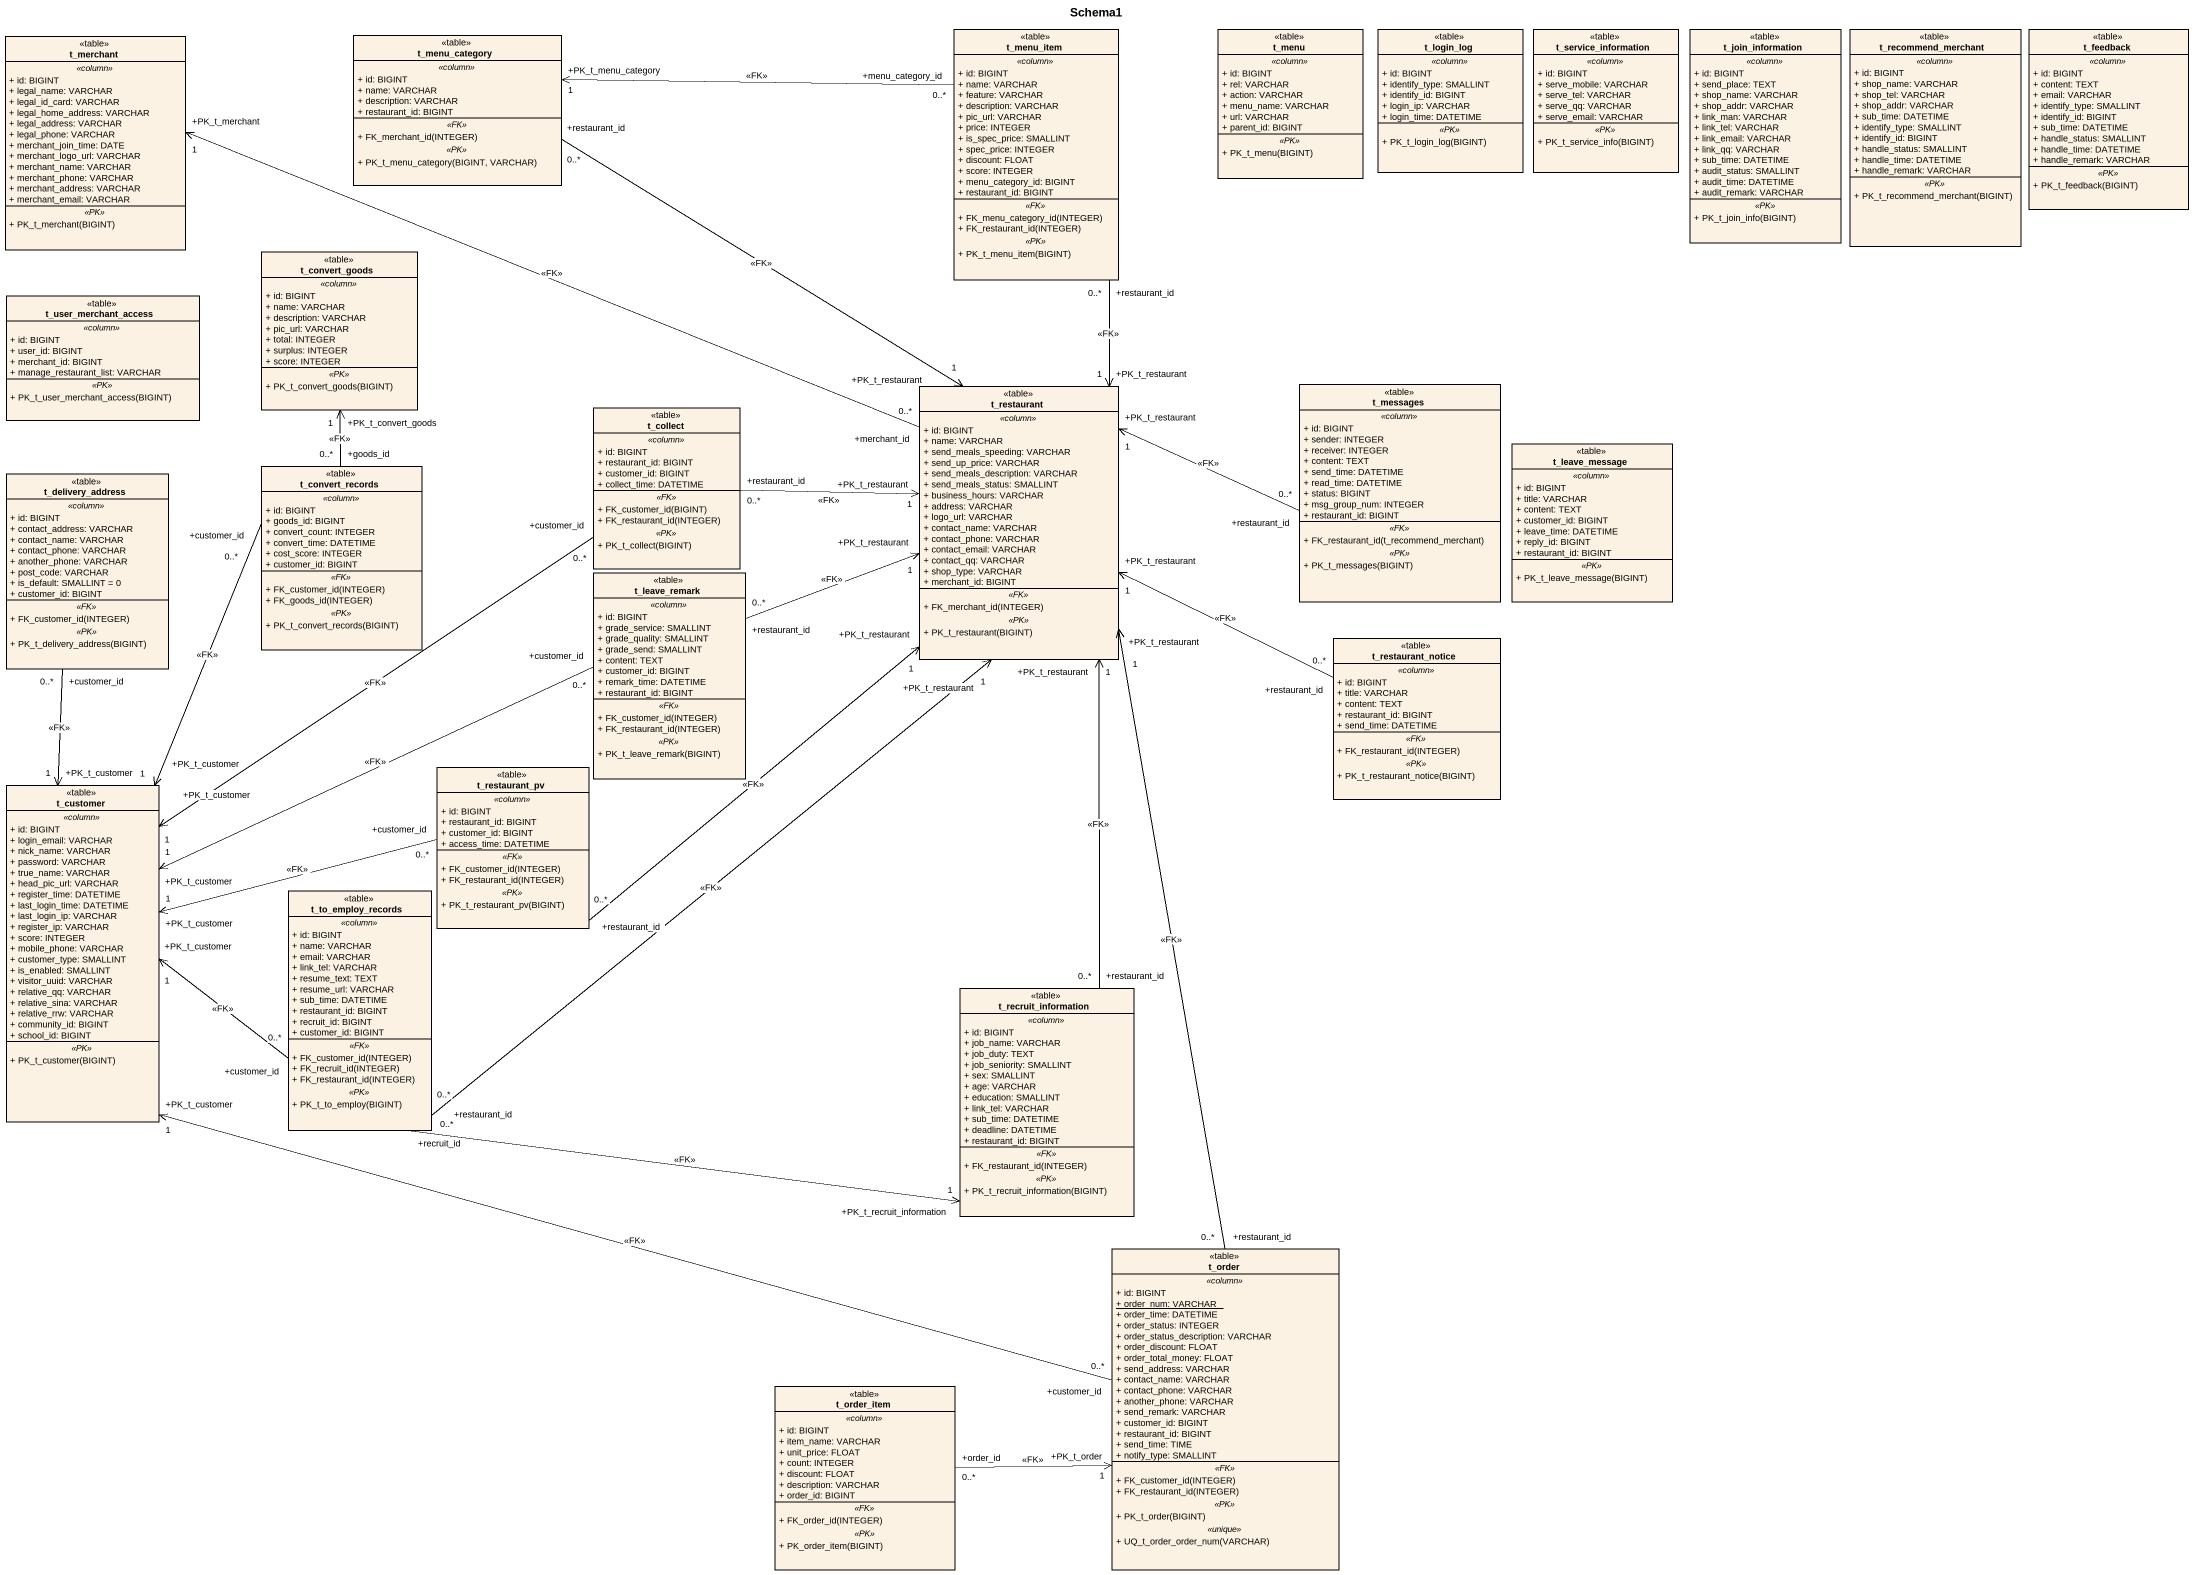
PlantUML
@startuml
title Schema1
hide circle
hide empty members
skinparam classAttributeIconSize 0
class t_merchant <<table>> {
  .. <<column>> ..
  + id: BIGINT
  + legal_name: VARCHAR
  + legal_id_card: VARCHAR
  + legal_home_address: VARCHAR
  + legal_address: VARCHAR
  + legal_phone: VARCHAR
  + merchant_join_time: DATE
  + merchant_logo_url: VARCHAR
  + merchant_name: VARCHAR
  + merchant_phone: VARCHAR
  + merchant_address: VARCHAR
  + merchant_email: VARCHAR
  .. <<PK>> ..
  + PK_t_merchant(BIGINT)
}
class t_menu_category <<table>> {
  .. <<column>> ..
  + id: BIGINT
  + name: VARCHAR
  + description: VARCHAR
  + restaurant_id: BIGINT
  .. <<FK>> ..
  + FK_merchant_id(INTEGER)
  .. <<PK>> ..
  + PK_t_menu_category(BIGINT, VARCHAR)
}
class t_menu_item <<table>> {
  .. <<column>> ..
  + id: BIGINT
  + name: VARCHAR
  + feature: VARCHAR
  + description: VARCHAR
  + pic_url: VARCHAR
  + price: INTEGER
  + is_spec_price: SMALLINT
  + spec_price: INTEGER
  + discount: FLOAT
  + score: INTEGER
  + menu_category_id: BIGINT
  + restaurant_id: BIGINT
  .. <<FK>> ..
  + FK_menu_category_id(INTEGER)
  + FK_restaurant_id(INTEGER)
  .. <<PK>> ..
  + PK_t_menu_item(BIGINT)
}
class t_menu <<table>> {
  .. <<column>> ..
  + id: BIGINT
  + rel: VARCHAR
  + action: VARCHAR
  + menu_name: VARCHAR
  + url: VARCHAR
  + parent_id: BIGINT
  .. <<PK>> ..
  + PK_t_menu(BIGINT)
}
class t_login_log <<table>> {
  .. <<column>> ..
  + id: BIGINT
  + identify_type: SMALLINT
  + identify_id: BIGINT
  + login_ip: VARCHAR
  + login_time: DATETIME
  .. <<PK>> ..
  + PK_t_login_log(BIGINT)
}
class t_service_information <<table>> {
  .. <<column>> ..
  + id: BIGINT
  + serve_mobile: VARCHAR
  + serve_tel: VARCHAR
  + serve_qq: VARCHAR
  + serve_email: VARCHAR
  .. <<PK>> ..
  + PK_t_service_info(BIGINT)
}
class t_join_information <<table>> {
  .. <<column>> ..
  + id: BIGINT
  + send_place: TEXT
  + shop_name: VARCHAR
  + shop_addr: VARCHAR
  + link_man: VARCHAR
  + link_tel: VARCHAR
  + link_email: VARCHAR
  + link_qq: VARCHAR
  + sub_time: DATETIME
  + audit_status: SMALLINT
  + audit_time: DATETIME
  + audit_remark: VARCHAR
  .. <<PK>> ..
  + PK_t_join_info(BIGINT)
}
class t_recommend_merchant <<table>> {
  .. <<column>> ..
  + id: BIGINT
  + shop_name: VARCHAR
  + shop_tel: VARCHAR
  + shop_addr: VARCHAR
  + sub_time: DATETIME
  + identify_type: SMALLINT
  + identify_id: BIGINT
  + handle_status: SMALLINT
  + handle_time: DATETIME
  + handle_remark: VARCHAR
  .. <<PK>> ..
  + PK_t_recommend_merchant(BIGINT)
}
class t_feedback <<table>> {
  .. <<column>> ..
  + id: BIGINT
  + content: TEXT
  + email: VARCHAR
  + identify_type: SMALLINT
  + identify_id: BIGINT
  + sub_time: DATETIME
  + handle_status: SMALLINT
  + handle_time: DATETIME
  + handle_remark: VARCHAR
  .. <<PK>> ..
  + PK_t_feedback(BIGINT)
}
class t_convert_goods <<table>> {
  .. <<column>> ..
  + id: BIGINT
  + name: VARCHAR
  + description: VARCHAR
  + pic_url: VARCHAR
  + total: INTEGER
  + surplus: INTEGER
  + score: INTEGER
  .. <<PK>> ..
  + PK_t_convert_goods(BIGINT)
}
class t_user_merchant_access <<table>> {
  .. <<column>> ..
  + id: BIGINT
  + user_id: BIGINT
  + merchant_id: BIGINT
  + manage_restaurant_list: VARCHAR
  .. <<PK>> ..
  + PK_t_user_merchant_access(BIGINT)
}
class t_restaurant <<table>> {
  .. <<column>> ..
  + id: BIGINT
  + name: VARCHAR
  + send_meals_speeding: VARCHAR
  + send_up_price: VARCHAR
  + send_meals_description: VARCHAR
  + send_meals_status: SMALLINT
  + business_hours: VARCHAR
  + address: VARCHAR
  + logo_url: VARCHAR
  + contact_name: VARCHAR
  + contact_phone: VARCHAR
  + contact_email: VARCHAR
  + contact_qq: VARCHAR
  + shop_type: VARCHAR
  + merchant_id: BIGINT
  .. <<FK>> ..
  + FK_merchant_id(INTEGER)
  .. <<PK>> ..
  + PK_t_restaurant(BIGINT)
}
class t_messages <<table>> {
  .. <<column>> ..
  + id: BIGINT
  + sender: INTEGER
  + receiver: INTEGER
  + content: TEXT
  + send_time: DATETIME
  + read_time: DATETIME
  + status: BIGINT
  + msg_group_num: INTEGER
  + restaurant_id: BIGINT
  .. <<FK>> ..
  + FK_restaurant_id(t_recommend_merchant)
  .. <<PK>> ..
  + PK_t_messages(BIGINT)
}
class t_collect <<table>> {
  .. <<column>> ..
  + id: BIGINT
  + restaurant_id: BIGINT
  + customer_id: BIGINT
  + collect_time: DATETIME
  .. <<FK>> ..
  + FK_customer_id(BIGINT)
  + FK_restaurant_id(INTEGER)
  .. <<PK>> ..
  + PK_t_collect(BIGINT)
}
class t_convert_records <<table>> {
  .. <<column>> ..
  + id: BIGINT
  + goods_id: BIGINT
  + convert_count: INTEGER
  + convert_time: DATETIME
  + cost_score: INTEGER
  + customer_id: BIGINT
  .. <<FK>> ..
  + FK_customer_id(INTEGER)
  + FK_goods_id(INTEGER)
  .. <<PK>> ..
  + PK_t_convert_records(BIGINT)
}
class t_leave_message <<table>> {
  .. <<column>> ..
  + id: BIGINT
  + title: VARCHAR
  + content: TEXT
  + customer_id: BIGINT
  + leave_time: DATETIME
  + reply_id: BIGINT
  + restaurant_id: BIGINT
  .. <<PK>> ..
  + PK_t_leave_message(BIGINT)
}
class t_delivery_address <<table>> {
  .. <<column>> ..
  + id: BIGINT
  + contact_address: VARCHAR
  + contact_name: VARCHAR
  + contact_phone: VARCHAR
  + another_phone: VARCHAR
  + post_code: VARCHAR
  + is_default: SMALLINT = 0
  + customer_id: BIGINT
  .. <<FK>> ..
  + FK_customer_id(INTEGER)
  .. <<PK>> ..
  + PK_t_delivery_address(BIGINT)
}
class t_leave_remark <<table>> {
  .. <<column>> ..
  + id: BIGINT
  + grade_service: SMALLINT
  + grade_quality: SMALLINT
  + grade_send: SMALLINT
  + content: TEXT
  + customer_id: BIGINT
  + remark_time: DATETIME
  + restaurant_id: BIGINT
  .. <<FK>> ..
  + FK_customer_id(INTEGER)
  + FK_restaurant_id(INTEGER)
  .. <<PK>> ..
  + PK_t_leave_remark(BIGINT)
}
class t_restaurant_notice <<table>> {
  .. <<column>> ..
  + id: BIGINT
  + title: VARCHAR
  + content: TEXT
  + restaurant_id: BIGINT
  + send_time: DATETIME
  .. <<FK>> ..
  + FK_restaurant_id(INTEGER)
  .. <<PK>> ..
  + PK_t_restaurant_notice(BIGINT)
}
class t_restaurant_pv <<table>> {
  .. <<column>> ..
  + id: BIGINT
  + restaurant_id: BIGINT
  + customer_id: BIGINT
  + access_time: DATETIME
  .. <<FK>> ..
  + FK_customer_id(INTEGER)
  + FK_restaurant_id(INTEGER)
  .. <<PK>> ..
  + PK_t_restaurant_pv(BIGINT)
}
class t_customer <<table>> {
  .. <<column>> ..
  + id: BIGINT
  + login_email: VARCHAR
  + nick_name: VARCHAR
  + password: VARCHAR
  + true_name: VARCHAR
  + head_pic_url: VARCHAR
  + register_time: DATETIME
  + last_login_time: DATETIME
  + last_login_ip: VARCHAR
  + register_ip: VARCHAR
  + score: INTEGER
  + mobile_phone: VARCHAR
  + customer_type: SMALLINT
  + is_enabled: SMALLINT
  + visitor_uuid: VARCHAR
  + relative_qq: VARCHAR
  + relative_sina: VARCHAR
  + relative_rrw: VARCHAR
  + community_id: BIGINT
  + school_id: BIGINT
  .. <<PK>> ..
  + PK_t_customer(BIGINT)
}
class t_to_employ_records <<table>> {
  .. <<column>> ..
  + id: BIGINT
  + name: VARCHAR
  + email: VARCHAR
  + link_tel: VARCHAR
  + resume_text: TEXT
  + resume_url: VARCHAR
  + sub_time: DATETIME
  + restaurant_id: BIGINT
  + recruit_id: BIGINT
  + customer_id: BIGINT
  .. <<FK>> ..
  + FK_customer_id(INTEGER)
  + FK_recruit_id(INTEGER)
  + FK_restaurant_id(INTEGER)
  .. <<PK>> ..
  + PK_t_to_employ(BIGINT)
}
class t_recruit_information <<table>> {
  .. <<column>> ..
  + id: BIGINT
  + job_name: VARCHAR
  + job_duty: TEXT
  + job_seniority: SMALLINT
  + sex: SMALLINT
  + age: VARCHAR
  + education: SMALLINT
  + link_tel: VARCHAR
  + sub_time: DATETIME
  + deadline: DATETIME
  + restaurant_id: BIGINT
  .. <<FK>> ..
  + FK_restaurant_id(INTEGER)
  .. <<PK>> ..
  + PK_t_recruit_information(BIGINT)
}
class t_order <<table>> {
  .. <<column>> ..
  + id: BIGINT
  {static} + order_num: VARCHAR
  + order_time: DATETIME
  + order_status: INTEGER
  + order_status_description: VARCHAR
  + order_discount: FLOAT
  + order_total_money: FLOAT
  + send_address: VARCHAR
  + contact_name: VARCHAR
  + contact_phone: VARCHAR
  + another_phone: VARCHAR
  + send_remark: VARCHAR
  + customer_id: BIGINT
  + restaurant_id: BIGINT
  + send_time: TIME
  + notify_type: SMALLINT
  .. <<FK>> ..
  + FK_customer_id(INTEGER)
  + FK_restaurant_id(INTEGER)
  .. <<PK>> ..
  + PK_t_order(BIGINT)
  .. <<unique>> ..
  + UQ_t_order_order_num(VARCHAR)
}
class t_order_item <<table>> {
  .. <<column>> ..
  + id: BIGINT
  + item_name: VARCHAR
  + unit_price: FLOAT
  + count: INTEGER
  + discount: FLOAT
  + description: VARCHAR
  + order_id: BIGINT
  .. <<FK>> ..
  + FK_order_id(INTEGER)
  .. <<PK>> ..
  + PK_order_item(BIGINT)
}
t_menu_category "+restaurant_id\n0..*" --> "+PK_t_restaurant\n1" t_restaurant : <<FK>>
t_menu_item "+menu_category_id\n0..*" -left-> "+PK_t_menu_category\n1" t_menu_category : <<FK>>
t_menu_item "+restaurant_id\n0..*" --> "+PK_t_restaurant\n1" t_restaurant : <<FK>>
t_restaurant "+merchant_id\n0..*" -left-> "+PK_t_merchant\n1" t_merchant : <<FK>>
t_messages "+restaurant_id\n0..*" -left-> "+PK_t_restaurant\n1" t_restaurant : <<FK>>
t_collect "+restaurant_id\n0..*" -right-> "+PK_t_restaurant\n1" t_restaurant : <<FK>>
t_collect "+customer_id\n0..*" --> "+PK_t_customer\n1" t_customer : <<FK>>
t_convert_records "+goods_id\n0..*" -up-> "+PK_t_convert_goods\n1" t_convert_goods : <<FK>>
t_convert_records "+customer_id\n0..*" --> "+PK_t_customer\n1" t_customer : <<FK>>
t_delivery_address "+customer_id\n0..*" --> "+PK_t_customer\n1" t_customer : <<FK>>
t_leave_remark "+restaurant_id\n0..*" -right-> "+PK_t_restaurant\n1" t_restaurant : <<FK>>
t_leave_remark "+customer_id\n0..*" -left-> "+PK_t_customer\n1" t_customer : <<FK>>
t_restaurant_notice "+restaurant_id\n0..*" -left-> "+PK_t_restaurant\n1" t_restaurant : <<FK>>
t_restaurant_pv "+restaurant_id\n0..*" -up-> "+PK_t_restaurant\n1" t_restaurant : <<FK>>
t_restaurant_pv "+customer_id\n0..*" -left-> "+PK_t_customer\n1" t_customer : <<FK>>
t_to_employ_records "+restaurant_id\n0..*" -up-> "+PK_t_restaurant\n1" t_restaurant : <<FK>>
t_to_employ_records "+customer_id\n0..*" -left-> "+PK_t_customer\n1" t_customer : <<FK>>
t_to_employ_records "+recruit_id\n0..*" -right-> "+PK_t_recruit_information\n1" t_recruit_information : <<FK>>
t_recruit_information "+restaurant_id\n0..*" -up-> "+PK_t_restaurant\n1" t_restaurant : <<FK>>
t_order "+restaurant_id\n0..*" -up-> "+PK_t_restaurant\n1" t_restaurant : <<FK>>
t_order "+customer_id\n0..*" -left-> "+PK_t_customer\n1" t_customer : <<FK>>
t_order_item "+order_id\n0..*" -right-> "+PK_t_order\n1" t_order : <<FK>>
@enduml
